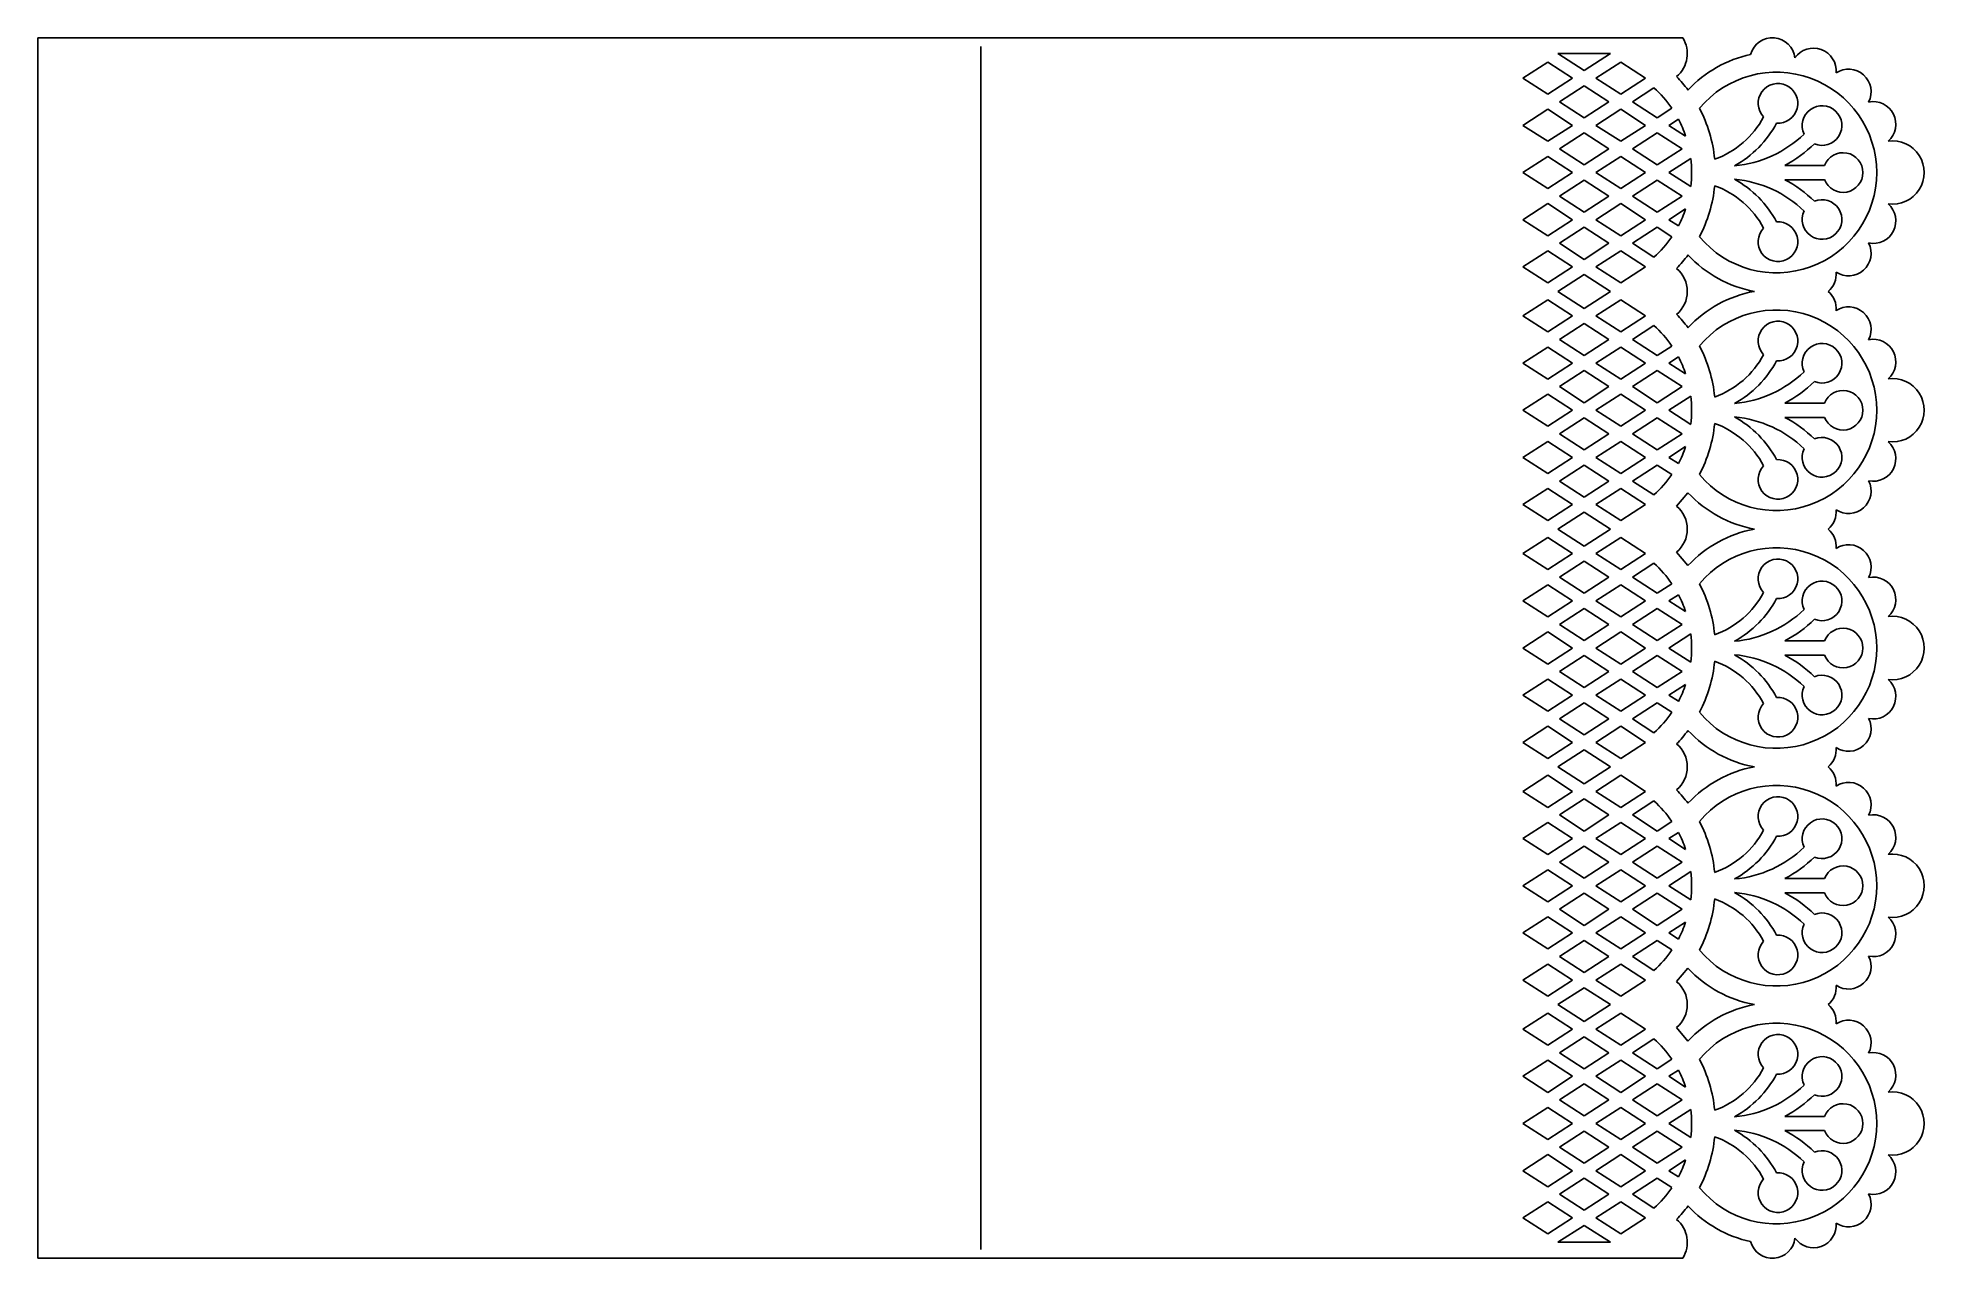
# Model space of a CAD drawing. Extents: x 19 to 235, y 22 to 162.
import ezdxf

# ---------------------------------------------------------------- set-up
doc = ezdxf.new("R2010")
doc.units = 0
doc.layers.get('0').update_dxf_attribs({"linetype": 'CONTINUOUS'})

msp = doc.modelspace()

# ---------------------------------------------------------------- linework, layer by layer
for p, q in [((207.48, 162.08), (19.22, 162.08)), ((19.22, 162.08), (19.22, 22.38)), ((127.17, 23.38), (127.17, 161.08)), ((196.2, 158.33), (193.2, 160.27)), ((199.2, 160.27), (193.2, 160.27)), ((199.2, 160.27), (196.2, 158.33)), ((192.03, 159.3), (189.19, 157.46)), ((194.87, 157.46), (192.03, 159.3)), ((200.38, 159.3), (197.54, 157.46)), ((203.22, 157.46), (200.38, 159.3)), ((192.03, 155.63), (189.19, 157.46)), ((194.87, 157.46), (192.03, 155.63)), ((196.2, 156.6), (193.36, 154.76)), ((199.04, 154.76), (196.2, 156.6)), ((200.38, 155.63), (197.54, 157.46)), ((203.22, 157.46), (200.38, 155.63)), ((204.19, 156.36), (201.72, 154.76)), ((192.03, 153.9), (189.19, 152.06)), ((194.87, 152.06), (192.03, 153.9)), ((196.2, 152.93), (193.36, 154.76)), ((199.04, 154.76), (196.2, 152.93)), ((200.38, 153.9), (197.54, 152.06)), ((203.22, 152.06), (200.38, 153.9)), ((204.56, 152.93), (201.72, 154.76)), ((206.23, 154.01), (204.56, 152.93)), ((192.03, 150.23), (189.19, 152.06)), ((194.87, 152.06), (192.03, 150.23)), ((196.2, 151.2), (193.36, 149.36)), ((199.04, 149.36), (196.2, 151.2)), ((200.38, 150.23), (197.54, 152.06)), ((203.22, 152.06), (200.38, 150.23)), ((204.56, 151.2), (201.72, 149.36)), ((207.4, 149.36), (204.56, 151.2)), ((206.98, 152.76), (205.89, 152.06)), ((207.81, 150.83), (205.89, 152.06)), ((196.2, 147.53), (193.36, 149.36)), ((199.04, 149.36), (196.2, 147.53)), ((204.56, 147.53), (201.72, 149.36)), ((207.4, 149.36), (204.56, 147.53)), ((192.03, 148.5), (189.19, 146.66)), ((194.87, 146.66), (192.03, 148.5)), ((200.38, 148.5), (197.54, 146.66)), ((203.22, 146.66), (200.38, 148.5)), ((208.39, 148.27), (205.89, 146.66)), ((223.71, 147.48), (219.17, 147.48)), ((192.03, 144.82), (189.19, 146.66)), ((194.87, 146.66), (192.03, 144.82)), ((196.2, 145.8), (193.36, 143.96)), ((199.04, 143.96), (196.2, 145.8)), ((200.38, 144.82), (197.54, 146.66)), ((203.22, 146.66), (200.38, 144.82)), ((204.56, 145.8), (201.72, 143.96)), ((207.4, 143.96), (204.56, 145.8)), ((208.39, 145.05), (205.89, 146.66)), ((223.71, 145.84), (219.17, 145.84)), ((192.03, 143.1), (189.19, 141.26)), ((194.87, 141.26), (192.03, 143.1)), ((196.2, 142.12), (193.36, 143.96)), ((199.04, 143.96), (196.2, 142.12)), ((200.38, 143.1), (197.54, 141.26)), ((203.22, 141.26), (200.38, 143.1)), ((204.56, 142.12), (201.72, 143.96)), ((207.4, 143.96), (204.56, 142.12)), ((207.81, 142.5), (205.89, 141.26)), ((192.03, 139.42), (189.19, 141.26)), ((194.87, 141.26), (192.03, 139.42)), ((196.2, 140.4), (193.36, 138.56)), ((199.04, 138.56), (196.2, 140.4)), ((200.38, 139.42), (197.54, 141.26)), ((203.22, 141.26), (200.38, 139.42)), ((204.56, 140.4), (201.72, 138.56)), ((206.23, 139.31), (204.56, 140.4)), ((206.98, 140.56), (205.89, 141.26)), ((196.2, 136.72), (193.36, 138.56)), ((199.04, 138.56), (196.2, 136.72)), ((204.19, 136.96), (201.72, 138.56)), ((192.03, 137.69), (189.19, 135.86)), ((194.87, 135.86), (192.03, 137.69)), ((200.38, 137.69), (197.54, 135.86)), ((203.22, 135.86), (200.38, 137.69)), ((192.03, 134.02), (189.19, 135.86)), ((194.87, 135.86), (192.03, 134.02)), ((196.2, 134.99), (193.2, 133.05)), ((199.2, 133.05), (196.2, 134.99)), ((200.38, 134.02), (197.54, 135.86)), ((203.22, 135.86), (200.38, 134.02)), ((192.03, 132.09), (189.19, 130.25)), ((194.87, 130.25), (192.03, 132.09)), ((196.2, 131.11), (193.2, 133.05)), ((199.2, 133.05), (196.2, 131.11)), ((200.38, 132.09), (197.54, 130.25)), ((203.22, 130.25), (200.38, 132.09)), ((192.03, 128.41), (189.19, 130.25)), ((194.87, 130.25), (192.03, 128.41)), ((200.38, 128.41), (197.54, 130.25)), ((203.22, 130.25), (200.38, 128.41)), ((196.2, 129.39), (193.36, 127.55)), ((196.2, 125.71), (193.36, 127.55)), ((199.04, 127.55), (196.2, 129.39)), ((199.04, 127.55), (196.2, 125.71)), ((204.19, 129.15), (201.72, 127.55)), ((204.56, 125.71), (201.72, 127.55)), ((192.03, 126.68), (189.19, 124.85)), ((194.87, 124.85), (192.03, 126.68)), ((200.38, 126.68), (197.54, 124.85)), ((203.22, 124.85), (200.38, 126.68)), ((206.23, 126.79), (204.56, 125.71)), ((206.98, 125.55), (205.89, 124.85)), ((192.03, 123.01), (189.19, 124.85)), ((194.87, 124.85), (192.03, 123.01)), ((196.2, 123.98), (193.36, 122.15)), ((199.04, 122.15), (196.2, 123.98)), ((200.38, 123.01), (197.54, 124.85)), ((203.22, 124.85), (200.38, 123.01)), ((204.56, 123.98), (201.72, 122.15)), ((207.4, 122.15), (204.56, 123.98)), ((207.81, 123.61), (205.89, 124.85)), ((192.03, 121.28), (189.19, 119.45)), ((194.87, 119.45), (192.03, 121.28)), ((196.2, 120.31), (193.36, 122.15)), ((199.04, 122.15), (196.2, 120.31)), ((200.38, 121.28), (197.54, 119.45)), ((203.22, 119.45), (200.38, 121.28)), ((204.56, 120.31), (201.72, 122.15)), ((207.4, 122.15), (204.56, 120.31)), ((208.39, 121.06), (205.89, 119.45)), ((192.03, 117.61), (189.19, 119.45)), ((194.87, 119.45), (192.03, 117.61)), ((200.38, 117.61), (197.54, 119.45)), ((203.22, 119.45), (200.38, 117.61)), ((208.39, 117.83), (205.89, 119.45)), ((223.71, 120.26), (219.17, 120.26)), ((196.2, 118.58), (193.36, 116.75)), ((196.2, 114.91), (193.36, 116.75)), ((199.04, 116.75), (196.2, 118.58)), ((199.04, 116.75), (196.2, 114.91)), ((204.56, 118.58), (201.72, 116.75)), ((204.56, 114.91), (201.72, 116.75)), ((207.4, 116.75), (204.56, 118.58)), ((207.4, 116.75), (204.56, 114.91)), ((223.71, 118.63), (219.17, 118.63)), ((192.03, 115.88), (189.19, 114.05)), ((194.87, 114.05), (192.03, 115.88)), ((200.38, 115.88), (197.54, 114.05)), ((203.22, 114.05), (200.38, 115.88)), ((207.81, 115.28), (205.89, 114.05)), ((192.03, 112.21), (189.19, 114.05)), ((194.87, 114.05), (192.03, 112.21)), ((196.2, 113.18), (193.36, 111.34)), ((199.04, 111.34), (196.2, 113.18)), ((200.38, 112.21), (197.54, 114.05)), ((203.22, 114.05), (200.38, 112.21)), ((204.56, 113.18), (201.72, 111.34)), ((206.23, 112.1), (204.56, 113.18)), ((206.98, 113.34), (205.89, 114.05)), ((192.03, 110.48), (189.19, 108.64)), ((194.87, 108.64), (192.03, 110.48)), ((196.2, 109.51), (193.36, 111.34)), ((199.04, 111.34), (196.2, 109.51)), ((200.38, 110.48), (197.54, 108.64)), ((203.22, 108.64), (200.38, 110.48)), ((204.19, 109.75), (201.72, 111.34)), ((192.03, 106.81), (189.19, 108.64)), ((194.87, 108.64), (192.03, 106.81)), ((200.38, 106.81), (197.54, 108.64)), ((203.22, 108.64), (200.38, 106.81)), ((206.78, 108.47), (208.08, 110.01)), ((196.2, 107.78), (193.2, 105.84)), ((196.2, 103.9), (193.2, 105.84)), ((199.2, 105.84), (196.2, 107.78)), ((199.2, 105.84), (196.2, 103.9)), ((192.03, 104.87), (189.19, 103.04)), ((194.87, 103.04), (192.03, 104.87)), ((200.38, 104.87), (197.54, 103.04)), ((203.22, 103.04), (200.38, 104.87)), ((192.03, 101.2), (189.19, 103.04)), ((194.87, 103.04), (192.03, 101.2)), ((196.2, 102.17), (193.36, 100.33)), ((199.04, 100.33), (196.2, 102.17)), ((200.38, 101.2), (197.54, 103.04)), ((203.22, 103.04), (200.38, 101.2)), ((204.19, 101.93), (201.72, 100.33)), ((206.78, 103.21), (208.08, 101.67)), ((192.03, 99.47), (189.19, 97.63)), ((194.87, 97.63), (192.03, 99.47)), ((196.2, 98.5), (193.36, 100.33)), ((199.04, 100.33), (196.2, 98.5)), ((200.38, 99.47), (197.54, 97.63)), ((203.22, 97.63), (200.38, 99.47)), ((204.56, 98.5), (201.72, 100.33)), ((206.23, 99.58), (204.56, 98.5)), ((192.03, 95.8), (189.19, 97.63)), ((194.87, 97.63), (192.03, 95.8)), ((200.38, 95.8), (197.54, 97.63)), ((203.22, 97.63), (200.38, 95.8)), ((206.98, 98.33), (205.89, 97.63)), ((207.81, 96.4), (205.89, 97.63)), ((196.2, 96.77), (193.36, 94.93)), ((199.04, 94.93), (196.2, 96.77)), ((204.56, 96.77), (201.72, 94.93)), ((207.4, 94.93), (204.56, 96.77)), ((192.03, 94.07), (189.19, 92.23)), ((194.87, 92.23), (192.03, 94.07)), ((196.2, 93.1), (193.36, 94.93)), ((199.04, 94.93), (196.2, 93.1)), ((200.38, 94.07), (197.54, 92.23)), ((203.22, 92.23), (200.38, 94.07)), ((204.56, 93.1), (201.72, 94.93)), ((207.4, 94.93), (204.56, 93.1)), ((208.39, 93.84), (205.89, 92.23)), ((223.71, 93.05), (219.17, 93.05)), ((192.03, 90.4), (189.19, 92.23)), ((194.87, 92.23), (192.03, 90.4)), ((196.2, 91.37), (193.36, 89.53)), ((199.04, 89.53), (196.2, 91.37)), ((200.38, 90.4), (197.54, 92.23)), ((203.22, 92.23), (200.38, 90.4)), ((204.56, 91.37), (201.72, 89.53)), ((207.4, 89.53), (204.56, 91.37)), ((208.39, 90.62), (205.89, 92.23)), ((223.71, 91.42), (219.17, 91.42)), ((192.03, 88.67), (189.19, 86.83)), ((194.87, 86.83), (192.03, 88.67)), ((196.2, 87.7), (193.36, 89.53)), ((199.04, 89.53), (196.2, 87.7)), ((200.38, 88.67), (197.54, 86.83)), ((203.22, 86.83), (200.38, 88.67)), ((204.56, 87.7), (201.72, 89.53)), ((207.4, 89.53), (204.56, 87.7)), ((192.03, 84.99), (189.19, 86.83)), ((194.87, 86.83), (192.03, 84.99)), ((200.38, 84.99), (197.54, 86.83)), ((203.22, 86.83), (200.38, 84.99)), ((207.81, 88.07), (205.89, 86.83)), ((206.98, 86.13), (205.89, 86.83)), ((196.2, 85.97), (193.36, 84.13)), ((199.04, 84.13), (196.2, 85.97)), ((204.56, 85.97), (201.72, 84.13)), ((206.23, 84.88), (204.56, 85.97)), ((192.03, 83.27), (189.19, 81.43)), ((194.87, 81.43), (192.03, 83.27)), ((196.2, 82.29), (193.36, 84.13)), ((199.04, 84.13), (196.2, 82.29)), ((200.38, 83.27), (197.54, 81.43)), ((203.22, 81.43), (200.38, 83.27)), ((204.19, 82.53), (201.72, 84.13)), ((192.03, 79.59), (189.19, 81.43)), ((194.87, 81.43), (192.03, 79.59)), ((196.2, 80.57), (193.2, 78.63)), ((199.2, 78.63), (196.2, 80.57)), ((200.38, 79.59), (197.54, 81.43)), ((203.22, 81.43), (200.38, 79.59)), ((196.2, 76.69), (193.2, 78.63)), ((199.2, 78.63), (196.2, 76.69)), ((192.03, 77.66), (189.19, 75.82)), ((192.03, 73.98), (189.19, 75.82)), ((194.87, 75.82), (192.03, 77.66)), ((194.87, 75.82), (192.03, 73.98)), ((200.38, 77.66), (197.54, 75.82)), ((200.38, 73.98), (197.54, 75.82)), ((203.22, 75.82), (200.38, 77.66)), ((203.22, 75.82), (200.38, 73.98)), ((196.2, 74.96), (193.36, 73.12)), ((199.04, 73.12), (196.2, 74.96)), ((204.19, 74.72), (201.72, 73.12)), ((192.03, 72.26), (189.19, 70.42)), ((194.87, 70.42), (192.03, 72.26)), ((196.2, 71.28), (193.36, 73.12)), ((199.04, 73.12), (196.2, 71.28)), ((200.38, 72.26), (197.54, 70.42)), ((203.22, 70.42), (200.38, 72.26)), ((204.56, 71.28), (201.72, 73.12)), ((206.23, 72.37), (204.56, 71.28)), ((192.03, 68.58), (189.19, 70.42)), ((194.87, 70.42), (192.03, 68.58)), ((196.2, 69.56), (193.36, 67.72)), ((199.04, 67.72), (196.2, 69.56)), ((200.38, 68.58), (197.54, 70.42)), ((203.22, 70.42), (200.38, 68.58)), ((204.56, 69.56), (201.72, 67.72)), ((207.4, 67.72), (204.56, 69.56)), ((206.98, 71.12), (205.89, 70.42)), ((207.81, 69.18), (205.89, 70.42)), ((196.2, 65.88), (193.36, 67.72)), ((199.04, 67.72), (196.2, 65.88)), ((204.56, 65.88), (201.72, 67.72)), ((207.4, 67.72), (204.56, 65.88)), ((192.03, 66.85), (189.19, 65.02)), ((192.03, 63.18), (189.19, 65.02)), ((194.87, 65.02), (192.03, 66.85)), ((194.87, 65.02), (192.03, 63.18)), ((200.38, 66.85), (197.54, 65.02)), ((200.38, 63.18), (197.54, 65.02)), ((203.22, 65.02), (200.38, 66.85)), ((203.22, 65.02), (200.38, 63.18)), ((208.39, 66.63), (205.89, 65.02)), ((208.39, 63.41), (205.89, 65.02)), ((223.71, 65.83), (219.17, 65.83)), ((196.2, 64.15), (193.36, 62.32)), ((199.04, 62.32), (196.2, 64.15)), ((204.56, 64.15), (201.72, 62.32)), ((207.4, 62.32), (204.56, 64.15)), ((223.71, 64.2), (219.17, 64.2)), ((192.03, 61.45), (189.19, 59.62)), ((194.87, 59.62), (192.03, 61.45)), ((196.2, 60.48), (193.36, 62.32)), ((199.04, 62.32), (196.2, 60.48)), ((200.38, 61.45), (197.54, 59.62)), ((203.22, 59.62), (200.38, 61.45)), ((204.56, 60.48), (201.72, 62.32)), ((207.4, 62.32), (204.56, 60.48)), ((207.81, 60.85), (205.89, 59.62)), ((192.03, 57.78), (189.19, 59.62)), ((194.87, 59.62), (192.03, 57.78)), ((196.2, 58.75), (193.36, 56.92)), ((199.04, 56.92), (196.2, 58.75)), ((200.38, 57.78), (197.54, 59.62)), ((203.22, 59.62), (200.38, 57.78)), ((204.56, 58.75), (201.72, 56.92)), ((206.23, 57.67), (204.56, 58.75)), ((206.98, 58.92), (205.89, 59.62)), ((196.2, 55.08), (193.36, 56.92)), ((199.04, 56.92), (196.2, 55.08)), ((204.19, 55.32), (201.72, 56.92)), ((192.03, 56.05), (189.19, 54.22)), ((192.03, 52.38), (189.19, 54.22)), ((194.87, 54.22), (192.03, 56.05)), ((194.87, 54.22), (192.03, 52.38)), ((200.38, 56.05), (197.54, 54.22)), ((200.38, 52.38), (197.54, 54.22)), ((203.22, 54.22), (200.38, 56.05)), ((203.22, 54.22), (200.38, 52.38)), ((206.78, 54.04), (208.08, 55.58)), ((196.2, 53.35), (193.2, 51.41)), ((199.2, 51.41), (196.2, 53.35)), ((192.03, 50.44), (189.19, 48.61)), ((194.87, 48.61), (192.03, 50.44)), ((196.2, 49.47), (193.2, 51.41)), ((199.2, 51.41), (196.2, 49.47)), ((200.38, 50.44), (197.54, 48.61)), ((203.22, 48.61), (200.38, 50.44)), ((192.03, 46.77), (189.19, 48.61)), ((194.87, 48.61), (192.03, 46.77)), ((196.2, 47.74), (193.36, 45.91)), ((199.04, 45.91), (196.2, 47.74)), ((200.38, 46.77), (197.54, 48.61)), ((203.22, 48.61), (200.38, 46.77)), ((204.19, 47.5), (201.72, 45.91)), ((206.78, 48.78), (208.08, 47.24)), ((196.2, 44.07), (193.36, 45.91)), ((199.04, 45.91), (196.2, 44.07)), ((204.56, 44.07), (201.72, 45.91)), ((192.03, 45.04), (189.19, 43.21)), ((192.03, 41.37), (189.19, 43.21)), ((194.87, 43.21), (192.03, 45.04)), ((194.87, 43.21), (192.03, 41.37)), ((200.38, 45.04), (197.54, 43.21)), ((200.38, 41.37), (197.54, 43.21)), ((203.22, 43.21), (200.38, 45.04)), ((203.22, 43.21), (200.38, 41.37)), ((206.23, 45.15), (204.56, 44.07)), ((206.98, 43.91), (205.89, 43.21)), ((207.81, 41.97), (205.89, 43.21)), ((196.2, 42.34), (193.36, 40.5)), ((199.04, 40.5), (196.2, 42.34)), ((204.56, 42.34), (201.72, 40.5)), ((207.4, 40.5), (204.56, 42.34)), ((192.03, 39.64), (189.19, 37.8)), ((194.87, 37.8), (192.03, 39.64)), ((196.2, 38.67), (193.36, 40.5)), ((199.04, 40.5), (196.2, 38.67)), ((200.38, 39.64), (197.54, 37.8)), ((203.22, 37.8), (200.38, 39.64)), ((204.56, 38.67), (201.72, 40.5)), ((207.4, 40.5), (204.56, 38.67)), ((208.39, 39.42), (205.89, 37.8)), ((192.03, 35.97), (189.19, 37.8)), ((194.87, 37.8), (192.03, 35.97)), ((196.2, 36.94), (193.36, 35.1)), ((199.04, 35.1), (196.2, 36.94)), ((200.38, 35.97), (197.54, 37.8)), ((203.22, 37.8), (200.38, 35.97)), ((204.56, 36.94), (201.72, 35.1)), ((207.4, 35.1), (204.56, 36.94)), ((208.39, 36.19), (205.89, 37.8)), ((223.71, 38.62), (219.17, 38.62)), ((223.71, 36.99), (219.17, 36.99)), ((196.2, 33.27), (193.36, 35.1)), ((199.04, 35.1), (196.2, 33.27)), ((204.56, 33.27), (201.72, 35.1)), ((207.4, 35.1), (204.56, 33.27)), ((192.03, 34.24), (189.19, 32.4)), ((192.03, 30.57), (189.19, 32.4)), ((194.87, 32.4), (192.03, 34.24)), ((194.87, 32.4), (192.03, 30.57)), ((200.38, 34.24), (197.54, 32.4)), ((200.38, 30.57), (197.54, 32.4)), ((203.22, 32.4), (200.38, 34.24)), ((203.22, 32.4), (200.38, 30.57)), ((207.81, 33.64), (205.89, 32.4)), ((206.98, 31.7), (205.89, 32.4)), ((196.2, 31.54), (193.36, 29.7)), ((199.04, 29.7), (196.2, 31.54)), ((204.56, 31.54), (201.72, 29.7)), ((206.23, 30.46), (204.56, 31.54)), ((192.03, 28.84), (189.19, 27)), ((194.87, 27), (192.03, 28.84)), ((196.2, 27.87), (193.36, 29.7)), ((199.04, 29.7), (196.2, 27.87)), ((200.38, 28.84), (197.54, 27)), ((203.22, 27), (200.38, 28.84)), ((204.19, 28.1), (201.72, 29.7)), ((192.03, 25.16), (189.19, 27)), ((194.87, 27), (192.03, 25.16)), ((196.2, 26.14), (193.2, 24.2)), ((199.2, 24.2), (196.2, 26.14)), ((200.38, 25.16), (197.54, 27)), ((203.22, 27), (200.38, 25.16)), ((193.2, 24.2), (199.2, 24.2)), ((19.22, 22.38), (207.48, 22.38))]:
    msp.add_line(p, q)
for centre, radius, start, end in [((204.56, 160.27), 3.44, 310.1906, 31.8226), ((217.75, 159.5), 2.59, 6.0516, 164.7807), ((218.2, 146.66), 13.84, 102.2998, 136.9866), ((222.45, 158.3), 2.59, 354.7299, 145.1712), ((195.39, 146.66), 15.82, 36.6384, 43.9498), ((218.2, 146.66), 11.48, 219.8784, 140.1217), ((226.45, 155.9), 2.59, 333.017, 123.4584), ((195.39, 146.66), 13.1, 34.1261, 47.7858), ((218.38, 154.58), 2.27, 265.7179, 223.4647), ((195.39, 146.66), 15.82, 5.5046, 27.7291), ((223.42, 152.04), 2.27, 247.7182, 205.4918), ((229.28, 152.19), 2.59, 311.5312, 101.7456), ((195.39, 146.66), 13.1, 18.5394, 27.7699), ((207.55, 157.99), 10.45, 290.0598, 331.5798), ((207.55, 157.99), 12.08, 299.0866, 331.9872), ((212.23, 160.55), 13.17, 275.1897, 313.9406), ((212.23, 160.55), 14.8, 297.9714, 314.2356), ((231.49, 146.66), 3.63, 262.1562, 97.8439), ((195.39, 146.66), 13.1, 352.9301, 7.07), ((225.83, 146.66), 2.27, 201.1002, 158.8998), ((195.39, 146.66), 15.82, 332.271, 354.4955), ((207.55, 135.33), 10.45, 28.4203, 69.9403), ((207.55, 135.33), 12.08, 28.0129, 60.9135), ((212.23, 132.77), 13.17, 46.0595, 84.8104), ((212.23, 132.77), 14.8, 45.7644, 62.0287), ((195.39, 146.66), 13.1, 332.2302, 341.4606), ((223.42, 141.28), 2.27, 154.5083, 112.2819), ((229.28, 141.13), 2.59, 258.2545, 48.4689), ((218.38, 138.74), 2.27, 136.5354, 94.2822), ((195.39, 146.66), 13.1, 312.2143, 325.8739), ((226.45, 137.42), 2.59, 236.5417, 26.983), ((195.39, 146.66), 15.82, 316.0503, 323.3617), ((218.2, 146.66), 13.84, 223.0134, 259.5115), ((204.56, 133.05), 3.44, 310.1905, 49.8095), ((222.45, 135.02), 2.59, 310.3934, 5.2702), ((218.2, 119.45), 13.84, 100.4885, 136.9866), ((222.45, 131.08), 2.59, 354.7298, 49.6066), ((195.39, 119.45), 15.82, 36.6383, 43.9497), ((218.2, 119.45), 11.48, 219.8783, 140.1216), ((218.38, 127.37), 2.27, 265.7178, 223.4646), ((226.45, 128.69), 2.59, 333.017, 123.4583), ((195.39, 119.45), 13.1, 34.1261, 47.7857), ((229.28, 124.98), 2.59, 311.5311, 101.7455), ((195.39, 119.45), 13.1, 18.5394, 27.7698), ((195.39, 119.45), 15.82, 5.5045, 27.729), ((207.55, 130.78), 10.45, 290.0597, 331.5797), ((223.42, 124.83), 2.27, 247.7181, 205.4917), ((207.55, 130.78), 12.08, 299.0865, 331.9871), ((212.23, 133.34), 13.17, 275.1896, 313.9405), ((231.49, 119.45), 3.63, 262.1561, 97.8438), ((195.39, 119.45), 13.1, 352.93, 7.0699), ((212.23, 133.34), 14.8, 297.9713, 314.2356), ((225.83, 119.45), 2.27, 201.1002, 158.8998), ((195.39, 119.45), 15.82, 332.2709, 354.4954), ((207.55, 108.12), 10.45, 28.4202, 69.9402), ((207.55, 108.12), 12.08, 28.0128, 60.9134), ((212.23, 105.56), 13.17, 46.0594, 84.8103), ((212.23, 105.56), 14.8, 45.7644, 62.0286), ((195.39, 119.45), 13.1, 332.2301, 341.4606), ((223.42, 114.06), 2.27, 154.5082, 112.2818), ((229.28, 113.91), 2.59, 258.2544, 48.4688), ((218.38, 111.53), 2.27, 136.5353, 94.2821), ((195.39, 119.45), 13.1, 312.2142, 325.8739), ((226.45, 110.21), 2.59, 236.5416, 26.983), ((204.56, 105.84), 3.44, 310.1905, 49.8094), ((218.2, 119.45), 13.84, 223.0134, 259.5114), ((222.45, 107.81), 2.59, 310.3934, 5.2701), ((218.2, 92.23), 13.84, 100.4885, 136.9865), ((222.45, 103.87), 2.59, 354.7299, 49.6066), ((218.2, 92.23), 11.48, 219.8784, 140.1217), ((226.45, 101.47), 2.59, 333.017, 123.4584), ((195.39, 92.23), 13.1, 34.126, 47.7856), ((218.38, 100.15), 2.27, 265.7179, 223.4647), ((195.39, 92.23), 15.82, 5.5046, 27.7291), ((223.42, 97.62), 2.27, 247.7182, 205.4918), ((229.28, 97.76), 2.59, 311.5312, 101.7456), ((195.39, 92.23), 13.1, 18.5394, 27.7699), ((207.55, 103.56), 10.45, 290.0598, 331.5798), ((207.55, 103.56), 12.08, 299.0866, 331.9872), ((212.23, 106.12), 13.17, 275.1897, 313.9406), ((212.23, 106.12), 14.8, 297.9714, 314.2356), ((231.49, 92.23), 3.63, 262.1562, 97.8439), ((195.39, 92.23), 13.1, 352.9301, 7.07), ((225.83, 92.23), 2.27, 201.1002, 158.8998), ((195.39, 92.23), 15.82, 332.271, 354.4955), ((207.55, 80.9), 10.45, 28.4203, 69.9403), ((207.55, 80.9), 12.08, 28.0129, 60.9135), ((212.23, 78.34), 13.17, 46.0595, 84.8104), ((212.23, 78.34), 14.8, 45.7644, 62.0287), ((223.42, 86.85), 2.27, 154.5083, 112.2819), ((229.28, 86.7), 2.59, 258.2545, 48.4689), ((195.39, 92.23), 13.1, 332.2302, 341.4606), ((218.38, 84.31), 2.27, 136.5354, 94.2822), ((195.39, 92.23), 13.1, 312.2141, 325.8738), ((195.39, 92.23), 15.82, 316.0503, 323.3617), ((218.2, 92.23), 13.84, 223.0134, 259.5115), ((226.45, 82.99), 2.59, 236.5417, 26.983), ((204.56, 78.63), 3.44, 310.1905, 49.8095), ((222.45, 80.6), 2.59, 310.3934, 5.2702), ((218.2, 65.02), 13.84, 100.4885, 136.9866), ((222.45, 76.65), 2.59, 354.7298, 49.6066), ((195.39, 65.02), 15.82, 36.6383, 43.9497), ((218.2, 65.02), 11.48, 219.8783, 140.1216), ((226.45, 74.26), 2.59, 333.017, 123.4583), ((195.39, 65.02), 13.1, 34.1259, 47.7856), ((218.38, 72.94), 2.27, 265.7178, 223.4646), ((195.39, 65.02), 15.82, 5.5045, 27.729), ((207.55, 76.35), 10.45, 290.0597, 331.5797), ((223.42, 70.4), 2.27, 247.7181, 205.4917), ((229.28, 70.55), 2.59, 311.5311, 101.7455), ((195.39, 65.02), 13.1, 18.5394, 27.7698), ((207.55, 76.35), 12.08, 299.0865, 331.9871), ((212.23, 78.91), 13.17, 275.1896, 313.9405), ((212.23, 78.91), 14.8, 297.9713, 314.2356), ((225.83, 65.02), 2.27, 201.1002, 158.8998), ((231.49, 65.02), 3.63, 262.1561, 97.8438), ((195.39, 65.02), 13.1, 352.93, 7.0699), ((195.39, 65.02), 15.82, 332.2709, 354.4954), ((207.55, 53.69), 10.45, 28.4202, 69.9402), ((212.23, 51.13), 13.17, 46.0594, 84.8103), ((207.55, 53.69), 12.08, 28.0128, 60.9134), ((212.23, 51.13), 14.8, 45.7644, 62.0286), ((195.39, 65.02), 13.1, 332.2301, 341.4606), ((223.42, 59.64), 2.27, 154.5082, 112.2818), ((229.28, 59.49), 2.59, 258.2544, 48.4688), ((218.38, 57.1), 2.27, 136.5353, 94.2821), ((195.39, 65.02), 13.1, 312.2141, 325.8737), ((226.45, 55.78), 2.59, 236.5416, 26.983), ((204.56, 51.41), 3.44, 310.1905, 49.8094), ((218.2, 65.02), 13.84, 223.0134, 259.5114), ((222.45, 53.38), 2.59, 310.3934, 5.2701), ((218.2, 37.8), 13.84, 100.4885, 136.9865), ((222.45, 49.44), 2.59, 354.7299, 49.6066), ((195.39, 37.8), 13.1, 34.1263, 47.7859), ((218.2, 37.8), 11.48, 219.8784, 140.1217), ((218.38, 45.72), 2.27, 265.7179, 223.4647), ((226.45, 47.04), 2.59, 333.017, 123.4584), ((223.42, 43.19), 2.27, 247.7182, 205.4918), ((229.28, 43.34), 2.59, 311.5312, 101.7456), ((195.39, 37.8), 13.1, 18.5394, 27.7699), ((195.39, 37.8), 15.82, 5.5046, 27.7291), ((207.55, 49.13), 10.45, 290.0598, 331.5798), ((207.55, 49.13), 12.08, 299.0866, 331.9872), ((212.23, 51.69), 13.17, 275.1897, 313.9406), ((212.23, 51.69), 14.8, 297.9714, 314.2356), ((231.49, 37.8), 3.63, 262.1562, 97.8439), ((195.39, 37.8), 13.1, 352.9301, 7.07), ((225.83, 37.8), 2.27, 201.1002, 158.8998), ((212.23, 23.92), 13.17, 46.0595, 84.8104), ((207.55, 26.47), 12.08, 28.0129, 60.9135), ((212.23, 23.92), 14.8, 45.7644, 62.0287), ((195.39, 37.8), 15.82, 332.271, 354.4955), ((207.55, 26.47), 10.45, 28.4203, 69.9403), ((223.42, 32.42), 2.27, 154.5083, 112.2819), ((195.39, 37.8), 13.1, 332.2302, 341.4606), ((229.28, 32.27), 2.59, 258.2545, 48.4689), ((195.39, 37.8), 13.1, 312.2144, 325.8741), ((218.38, 29.89), 2.27, 136.5354, 94.2822), ((195.39, 37.8), 15.82, 316.0502, 323.3616), ((218.2, 37.8), 13.84, 223.0134, 257.7002), ((226.45, 28.56), 2.59, 236.5417, 26.983), ((204.56, 24.2), 3.44, 328.1787, 49.8094), ((222.45, 26.17), 2.59, 214.8288, 5.2701), ((217.75, 24.96), 2.59, 195.2193, 353.9484)]:
    msp.add_arc(centre, radius, start, end)

doc.saveas('drawing.dxf')
